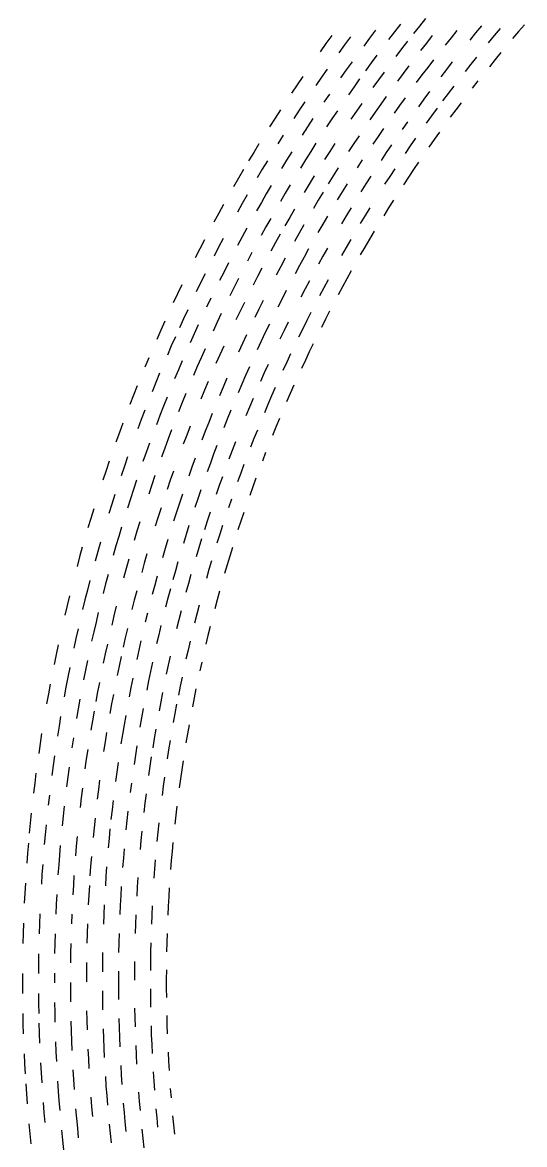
# Model space of a CAD drawing. Header units: metres. Extents: x -298 to 300, y -298 to 299.
# Drawn here: x -298.5 to -204.6, y -30.1 to 179.6 of the extents above; entities that cross this region are included whole.
import ezdxf

# ---------------------------------------------------------------- set-up
doc = ezdxf.new("R2010")
doc.units = ezdxf.units.M

msp = doc.modelspace()

# ---------------------------------------------------------------- linework, layer by layer
for p, q in [((-223.10664, 180.31627, -692.8203), (-224.23271, 178.90904, -692.8203)), ((-227.76741, 179.2589, -692.8203), (-228.88673, 177.8225, -692.8203)), ((-224.23271, 178.90904, -692.8203), (-225.34993, 177.4948, -692.8203)), ((-212.60149, 178.96703, -692.8203), (-213.71935, 177.62584, -692.8203)), ((-209.1317, 178.44029, -692.8203), (-210.24632, 177.12083, -692.8203)), ((-204.55916, 179.166, -692.8203), (-205.67842, 177.87529, -692.8203)), ((-240.62196, 177.15886, -692.8203), (-241.72786, 175.64165, -692.8203)), ((-237.11607, 176.87181, -692.8203), (-238.22017, 175.3767, -692.8203)), ((-233.54964, 176.64531, -692.8203), (-234.65236, 175.17265, -692.8203)), ((-232.43764, 178.11107, -692.8203), (-233.54964, 176.64531, -692.8203)), ((-228.88673, 177.8225, -692.8203), (-229.997, 176.37901, -692.8203)), ((-221.82774, 177.12798, -692.8203), (-222.93382, 175.72887, -692.8203)), ((-218.32057, 176.72221, -692.8203), (-219.42415, 175.34508, -692.8203)), ((-217.20833, 178.09227, -692.8203), (-218.32057, 176.72221, -692.8203)), ((-213.71935, 177.62584, -692.8203), (-214.82872, 176.27763, -692.8203)), ((-210.24632, 177.12083, -692.8203), (-211.35262, 175.79442, -692.8203)), ((-205.67842, 177.87529, -692.8203), (-206.7896, 176.5775, -692.8203)), ((-241.72786, 175.64165, -692.8203), (-242.82417, 174.11754, -692.8203)), ((-238.22017, 175.3767, -692.8203), (-239.31483, 173.87474, -692.8203)), ((-227.55754, 174.64543, -692.8203), (-228.64784, 173.21043, -692.8203)), ((-226.4582, 176.0736, -692.8203), (-227.55754, 174.64543, -692.8203)), ((-222.93382, 175.72887, -692.8203), (-224.03102, 174.32286, -692.8203)), ((-236.82997, 172.20671, -692.8203), (-237.90474, 170.71355, -692.8203)), ((-233.273, 172.00737, -692.8203), (-234.3466, 170.53654, -692.8203)), ((-232.19017, 173.47142, -692.8203), (-233.273, 172.00737, -692.8203)), ((-221.60524, 172.5703, -692.8203), (-222.68263, 171.17278, -692.8203)), ((-218.1057, 172.19164, -692.8203), (-219.1808, 170.81602, -692.8203)), ((-213.54005, 173.12096, -692.8203), (-214.62111, 171.77397, -692.8203)), ((-210.07375, 172.64287, -692.8203), (-211.1519, 171.31767, -692.8203)), ((-208.98729, 173.96129, -692.8203), (-210.07375, 172.64287, -692.8203)), ((-241.47572, 170.85039, -692.8203), (-242.54182, 169.32811, -692.8203)), ((-237.90474, 170.71355, -692.8203), (-238.97011, 169.21367, -692.8203)), ((-230.80132, 170.32005, -692.8203), (-231.86433, 168.86479, -692.8203)), ((-227.2694, 170.06395, -692.8203), (-228.33092, 168.6309, -692.8203)), ((-226.19887, 171.49034, -692.8203), (-227.2694, 170.06395, -692.8203)), ((-222.68263, 171.17278, -692.8203), (-223.75124, 169.76842, -692.8203)), ((-219.1808, 170.81602, -692.8203), (-220.24724, 169.4337, -692.8203)), ((-214.62111, 171.77397, -692.8203), (-215.69368, 170.42027, -692.8203)), ((-247.11299, 167.9533, -692.8203), (-248.16084, 166.39555, -692.8203)), ((-246.05534, 169.50438, -692.8203), (-247.11299, 167.9533, -692.8203)), ((-242.54182, 169.32811, -692.8203), (-243.5984, 167.79918, -692.8203)), ((-235.4109, 169.05907, -692.8203), (-236.46593, 167.57487, -692.8203)), ((-231.86433, 168.86479, -692.8203), (-232.91823, 167.40294, -692.8203)), ((-223.75124, 169.76842, -692.8203), (-224.81099, 168.35747, -692.8203)), ((-213.28307, 168.64714, -692.8203), (-214.33601, 167.30186, -692.8203)), ((-241.0724, 166.19408, -692.8203), (-242.10927, 164.67442, -692.8203)), ((-236.46593, 167.57487, -692.8203), (-237.51158, 166.08415, -692.8203)), ((-230.4268, 165.74492, -692.8203), (-231.46107, 164.2921, -692.8203)), ((-222.35393, 166.64915, -692.8203), (-223.39409, 165.247, -692.8203)), ((-218.86, 166.31914, -692.8203), (-219.89815, 164.93895, -692.8203)), ((-217.81319, 167.6928, -692.8203), (-218.86, 166.31914, -692.8203)), ((-245.68251, 164.7216, -692.8203), (-246.71, 163.17308, -692.8203)), ((-234.99825, 164.45946, -692.8203), (-236.02437, 162.97801, -692.8203)), ((-231.46107, 164.2921, -692.8203), (-232.48622, 162.83287, -692.8203)), ((-227.93666, 164.08507, -692.8203), (-228.96059, 162.64793, -692.8203)), ((-226.90376, 165.51573, -692.8203), (-227.93666, 164.08507, -692.8203)), ((-223.39409, 165.247, -692.8203), (-224.4254, 163.83836, -692.8203)), ((-220.92763, 163.55229, -692.8203), (-221.94838, 162.15916, -692.8203)), ((-216.4164, 164.59172, -692.8203), (-217.44374, 163.22691, -692.8203)), ((-251.24538, 161.68346, -692.8203), (-252.25374, 160.09996, -692.8203)), ((-250.2271, 163.2606, -692.8203), (-251.24538, 161.68346, -692.8203)), ((-246.71, 163.17308, -692.8203), (-247.72774, 161.61815, -692.8203)), ((-244.15422, 161.61583, -692.8203), (-245.16225, 160.07701, -692.8203)), ((-240.592, 161.57298, -692.8203), (-241.59981, 160.0565, -692.8203)), ((-239.57466, 163.08311, -692.8203), (-240.592, 161.57298, -692.8203)), ((-236.02437, 162.97801, -692.8203), (-237.04112, 161.49016, -692.8203)), ((-232.48622, 162.83287, -692.8203), (-233.50215, 161.3673, -692.8203)), ((-221.94838, 162.15916, -692.8203), (-222.96031, 160.75975, -692.8203)), ((-217.44374, 163.22691, -692.8203), (-218.46251, 161.8557, -692.8203)), ((-245.16225, 160.07701, -692.8203), (-246.16054, 158.53185, -692.8203)), ((-230.98116, 159.75462, -692.8203), (-231.9778, 158.29851, -692.8203)), ((-226.46138, 161.00188, -692.8203), (-227.4659, 159.57414, -692.8203)), ((-249.73378, 158.48924, -692.8203), (-250.722, 156.91545, -692.8203)), ((-235.50624, 158.41704, -692.8203), (-236.49434, 156.93254, -692.8203)), ((-231.9778, 158.29851, -692.8203), (-232.96523, 156.83617, -692.8203)), ((-224.95766, 157.94194, -692.8203), (-225.94301, 156.52367, -692.8203)), ((-221.46675, 157.70415, -692.8203), (-222.4507, 156.30785, -692.8203)), ((-220.47404, 159.09428, -692.8203), (-221.46675, 157.70415, -692.8203)), ((-255.21877, 155.312, -692.8203), (-256.18692, 153.70372, -692.8203)), ((-254.24046, 156.91417, -692.8203), (-255.21877, 155.312, -692.8203)), ((-248.12788, 155.42296, -692.8203), (-249.09688, 153.85936, -692.8203)), ((-244.56578, 155.46959, -692.8203), (-245.53511, 153.92833, -692.8203)), ((-243.58675, 157.00475, -692.8203), (-244.56578, 155.46959, -692.8203)), ((-241.01399, 155.47594, -692.8203), (-241.98347, 153.95695, -692.8203)), ((-240.03499, 156.98875, -692.8203), (-241.01399, 155.47594, -692.8203)), ((-236.49434, 156.93254, -692.8203), (-237.47307, 155.44194, -692.8203)), ((-230.42543, 155.25346, -692.8203), (-231.39375, 153.80101, -692.8203)), ((-229.44798, 156.69987, -692.8203), (-230.42543, 155.25346, -692.8203)), ((-225.94301, 156.52367, -692.8203), (-226.91942, 155.09929, -692.8203)), ((-252.66866, 153.74944, -692.8203), (-253.62703, 152.15733, -692.8203)), ((-249.09688, 153.85936, -692.8203), (-250.05602, 152.28966, -692.8203)), ((-245.53511, 153.92833, -692.8203), (-246.49477, 152.38103, -692.8203)), ((-234.91237, 153.89317, -692.8203), (-235.87206, 152.41252, -692.8203)), ((-224.3921, 153.49681, -692.8203), (-225.34953, 152.08226, -692.8203)), ((-257.145, 152.08946, -692.8203), (-258.0929, 150.46916, -692.8203)), ((-253.62703, 152.15733, -692.8203), (-254.57533, 150.55931, -692.8203)), ((-239.40233, 152.44237, -692.8203), (-240.35277, 150.93364, -692.8203)), ((-228.84529, 152.23228, -692.8203), (-229.79463, 150.78978, -692.8203)), ((-225.34953, 152.08226, -692.8203), (-226.29805, 150.66173, -692.8203)), ((-258.0929, 150.46916, -692.8203), (-259.03058, 148.843, -692.8203)), ((-251.94456, 149.13243, -692.8203), (-252.87392, 147.54503, -692.8203)), ((-248.38478, 149.26848, -692.8203), (-249.31505, 147.70341, -692.8203)), ((-244.8343, 149.364, -692.8203), (-245.76527, 147.82121, -692.8203)), ((-243.89366, 150.90092, -692.8203), (-244.8343, 149.364, -692.8203)), ((-240.35277, 150.93364, -692.8203), (-241.29372, 149.41893, -692.8203)), ((-237.76332, 149.4334, -692.8203), (-238.6949, 147.93498, -692.8203)), ((-234.2436, 149.40752, -692.8203), (-235.1751, 147.9312, -692.8203)), ((-233.30287, 150.87791, -692.8203), (-234.2436, 149.40752, -692.8203)), ((-229.79463, 150.78978, -692.8203), (-230.73491, 149.34142, -692.8203)), ((-226.29805, 150.66173, -692.8203), (-227.23756, 149.23528, -692.8203)), ((-256.44174, 147.3455, -692.8203), (-257.35977, 145.72984, -692.8203)), ((-252.87392, 147.54503, -692.8203), (-253.79326, 145.95183, -692.8203)), ((-249.31505, 147.70341, -692.8203), (-250.23546, 146.13255, -692.8203)), ((-242.22508, 147.89836, -692.8203), (-243.14687, 146.372, -692.8203)), ((-238.6949, 147.93498, -692.8203), (-239.61702, 146.43077, -692.8203)), ((-260.87515, 145.5731, -692.8203), (-261.782, 143.92961, -692.8203)), ((-257.35977, 145.72984, -692.8203), (-258.26758, 144.10857, -692.8203)), ((-253.79326, 145.95183, -692.8203), (-254.70256, 144.35289, -692.8203)), ((-247.59798, 144.7183, -692.8203), (-248.49968, 143.15831, -692.8203)), ((-243.14687, 146.372, -692.8203), (-244.0591, 144.83989, -692.8203)), ((-237.01009, 144.96123, -692.8203), (-237.91353, 143.4677, -692.8203)), ((-233.50081, 144.96123, -692.8203), (-234.40431, 143.48973, -692.8203)), ((-230.00209, 144.921, -692.8203), (-230.90547, 143.47142, -692.8203)), ((-229.08965, 146.36485, -692.8203), (-230.00209, 144.921, -692.8203)), ((-261.782, 143.92961, -692.8203), (-262.67847, 142.28044, -692.8203)), ((-252.04659, 142.97362, -692.8203), (-252.93721, 141.38573, -692.8203)), ((-248.49968, 143.15831, -692.8203), (-249.39156, 141.59264, -692.8203)), ((-241.43279, 143.4052, -692.8203), (-242.32634, 141.8839, -692.8203)), ((-237.91353, 143.4677, -692.8203), (-238.8076, 141.96849, -692.8203)), ((-234.40431, 143.48973, -692.8203), (-235.2986, 142.01256, -692.8203)), ((-256.4909, 141.13805, -692.8203), (-257.3699, 139.52232, -692.8203)), ((-252.93721, 141.38573, -692.8203), (-253.81783, 139.79234, -692.8203)), ((-245.85445, 141.75865, -692.8203), (-246.73756, 140.2097, -692.8203)), ((-242.32634, 141.8839, -692.8203), (-243.21034, 140.35704, -692.8203)), ((-232.68477, 140.55553, -692.8203), (-233.56062, 139.08922, -692.8203)), ((-264.44025, 138.96544, -692.8203), (-265.30548, 137.29973, -692.8203)), ((-260.92966, 139.21092, -692.8203), (-261.79642, 137.56737, -692.8203)), ((-257.3699, 139.52232, -692.8203), (-258.23868, 137.90111, -692.8203)), ((-251.14565, 138.44481, -692.8203), (-252.0078, 136.86266, -692.8203)), ((-250.27354, 140.02147, -692.8203), (-251.14565, 138.44481, -692.8203)), ((-246.73756, 140.2097, -692.8203), (-247.61092, 138.6552, -692.8203)), ((-237.05916, 139.04161, -692.8203), (-237.9254, 137.5479, -692.8203)), ((-233.56062, 139.08922, -692.8203), (-234.42723, 137.61748, -692.8203)), ((-265.30548, 137.29973, -692.8203), (-266.1602, 135.62859, -692.8203)), ((-261.79642, 137.56737, -692.8203), (-262.65283, 135.91838, -692.8203)), ((-255.5489, 136.58904, -692.8203), (-256.3993, 134.97935, -692.8203)), ((-244.94942, 137.28697, -692.8203), (-245.80446, 135.74376, -692.8203)), ((-241.4329, 137.43779, -692.8203), (-242.28896, 135.91667, -692.8203)), ((-237.9254, 137.5479, -692.8203), (-238.78221, 136.04881, -692.8203)), ((-234.42723, 137.61748, -692.8203), (-235.28456, 136.14037, -692.8203)), ((-259.94565, 134.6425, -692.8203), (-260.7837, 133.00523, -692.8203)), ((-249.32826, 135.53001, -692.8203), (-250.17213, 133.95934, -692.8203)), ((-246.64973, 134.1953, -692.8203), (-247.4853, 132.64146, -692.8203)), ((-245.80446, 135.74376, -692.8203), (-246.64973, 134.1953, -692.8203)), ((-242.28896, 135.91667, -692.8203), (-243.13545, 134.39024, -692.8203)), ((-264.33447, 132.60454, -692.8203), (-265.15964, 130.9398, -692.8203)), ((-260.7837, 133.00523, -692.8203), (-261.61145, 131.36278, -692.8203)), ((-253.70222, 133.68242, -692.8203), (-254.53438, 132.0844, -692.8203)), ((-250.17213, 133.95934, -692.8203), (-251.00612, 132.38347, -692.8203)), ((-236.9713, 133.17015, -692.8203), (-237.80061, 131.67717, -692.8203)), ((-268.66107, 130.5836, -692.8203), (-269.4735, 128.89165, -692.8203)), ((-265.15964, 130.9398, -692.8203), (-265.97433, 129.26988, -692.8203)), ((-258.88956, 130.1187, -692.8203), (-259.6992, 128.4882, -692.8203)), ((-258.06967, 131.74413, -692.8203), (-258.88956, 130.1187, -692.8203)), ((-254.53438, 132.0844, -692.8203), (-255.35646, 130.48119, -692.8203)), ((-244.79948, 131.32164, -692.8203), (-245.61702, 129.77953, -692.8203)), ((-242.11473, 129.99974, -692.8203), (-242.92403, 128.47453, -692.8203)), ((-241.29588, 131.51976, -692.8203), (-242.11473, 129.99974, -692.8203)), ((-238.6205, 130.17906, -692.8203), (-239.43098, 128.67577, -692.8203)), ((-237.80061, 131.67717, -692.8203), (-238.6205, 130.17906, -692.8203)), ((-269.4735, 128.89165, -692.8203), (-270.27527, 127.19457, -692.8203)), ((-263.23593, 128.06242, -692.8203), (-264.03253, 126.40472, -692.8203)), ((-249.93309, 127.94921, -692.8203), (-250.7293, 126.37505, -692.8203)), ((-249.127, 129.51842, -692.8203), (-249.93309, 127.94921, -692.8203)), ((-245.61702, 129.77953, -692.8203), (-246.42482, 128.2324, -692.8203)), ((-267.5721, 125.91497, -692.8203), (-268.35513, 124.230095, -692.8203)), ((-256.97034, 127.259514, -692.8203), (-257.7621, 125.641106, -692.8203)), ((-254.24251, 126.02868, -692.8203), (-255.02657, 124.42748, -692.8203)), ((-253.44838, 127.62499, -692.8203), (-254.24251, 126.02868, -692.8203)), ((-271.8467, 123.785576, -692.8203), (-272.61633, 122.073784, -692.8203)), ((-268.35513, 124.230095, -692.8203), (-269.12756, 122.54034, -692.8203)), ((-261.28766, 125.21215, -692.8203), (-262.0664, 123.566765, -692.8203)), ((-257.7621, 125.641106, -692.8203), (-258.5436, 124.017815, -692.8203)), ((-245.29405, 123.86901, -692.8203), (-246.06471, 122.32409, -692.8203)), ((-244.51369, 125.40911, -692.8203), (-245.29405, 123.86901, -692.8203)), ((-241.8055, 124.13604, -692.8203), (-242.5779, 122.61297, -692.8203)), ((-241.02351, 125.65423, -692.8203), (-241.8055, 124.13604, -692.8203)), ((-272.61633, 122.073784, -692.8203), (-273.37518, 120.35717, -692.8203)), ((-265.59445, 123.074455, -692.8203), (-266.35968, 121.40203, -692.8203)), ((-262.0664, 123.566765, -692.8203), (-262.8348, 121.9165, -692.8203)), ((-253.0583, 121.62292, -692.8203), (-253.81468, 120.02929, -692.8203)), ((-252.29195, 123.211784, -692.8203), (-253.0583, 121.62292, -692.8203)), ((-249.5583, 121.99407, -692.8203), (-250.3171, 120.42242, -692.8203)), ((-248.78969, 123.56097, -692.8203), (-249.5583, 121.99407, -692.8203)), ((-246.06471, 122.32409, -692.8203), (-246.82564, 120.774284, -692.8203)), ((-269.88937, 120.84576, -692.8203), (-270.64047, 119.146416, -692.8203)), ((-266.35968, 121.40203, -692.8203), (-267.11438, 119.72491, -692.8203)), ((-257.31802, 119.59484, -692.8203), (-258.06155, 117.97454, -692.8203)), ((-256.56433, 121.2105, -692.8203), (-257.31802, 119.59484, -692.8203)), ((-253.81468, 120.02929, -692.8203), (-254.56102, 118.43096, -692.8203)), ((-244.09392, 119.55248, -692.8203), (-244.83748, 118.01513, -692.8203)), ((-270.64047, 119.146416, -692.8203), (-271.3809, 117.4425, -692.8203)), ((-264.3404, 118.60168, -692.8203), (-265.0775, 116.93731, -692.8203)), ((-261.56717, 117.47668, -692.8203), (-262.2973, 115.829704, -692.8203)), ((-260.82672, 119.11901, -692.8203), (-261.56717, 117.47668, -692.8203)), ((-248.31819, 117.66064, -692.8203), (-249.04976, 116.09692, -692.8203)), ((-244.83748, 118.01513, -692.8203), (-245.57133, 116.47326, -692.8203)), ((-274.86038, 116.909904, -692.8203), (-275.5867, 115.179375, -692.8203)), ((-268.59204, 116.35656, -692.8203), (-269.31497, 114.66552, -692.8203)), ((-265.0775, 116.93731, -692.8203), (-265.80417, 115.2683, -692.8203)), ((-252.53392, 115.67931, -692.8203), (-253.25294, 114.0891, -692.8203)), ((-249.04976, 116.09692, -692.8203), (-249.77144, 114.52856, -692.8203)), ((-245.57133, 116.47326, -692.8203), (-246.29549, 114.92675, -692.8203)), ((-272.82953, 114.020805, -692.8203), (-273.53766, 112.303215, -692.8203)), ((-269.31497, 114.66552, -692.8203), (-270.02725, 112.970024, -692.8203)), ((-265.80417, 115.2683, -692.8203), (-266.52032, 113.59484, -692.8203)), ((-256.7395, 113.60827, -692.8203), (-257.4454, 111.99175, -692.8203)), ((-256.02344, 115.22039, -692.8203), (-256.7395, 113.60827, -692.8203)), ((-253.25294, 114.0891, -692.8203), (-253.96193, 112.49444, -692.8203)), ((-277.00665, 111.70483, -692.8203), (-277.70023, 109.96099, -692.8203)), ((-273.53766, 112.303215, -692.8203), (-274.23502, 110.58123, -692.8203)), ((-263.72638, 112.52227, -692.8203), (-264.42532, 110.8619, -692.8203)), ((-260.93332, 111.447624, -692.8203), (-261.62555, 109.8048, -692.8203)), ((-260.23077, 113.08605, -692.8203), (-260.93332, 111.447624, -692.8203)), ((-257.4454, 111.99175, -692.8203), (-258.1411, 110.37084, -692.8203)), ((-251.18523, 111.37853, -692.8203), (-251.87721, 109.79693, -692.8203)), ((-247.71455, 111.820305, -692.8203), (-248.40941, 110.26049, -692.8203)), ((-277.70023, 109.96099, -692.8203), (-278.38278, 108.21279, -692.8203)), ((-271.41977, 109.56576, -692.8203), (-272.09995, 107.85717, -692.8203)), ((-267.92096, 110.23455, -692.8203), (-268.6054, 108.547905, -692.8203)), ((-264.42532, 110.8619, -692.8203), (-265.1138, 109.1972, -692.8203)), ((-255.34978, 109.291985, -692.8203), (-256.02856, 107.68432, -692.8203)), ((-251.87721, 109.79693, -692.8203), (-252.55928, 108.21102, -692.8203)), ((-248.40941, 110.26049, -692.8203), (-249.09444, 108.69637, -692.8203)), ((-275.59714, 107.12438, -692.8203), (-276.26187, 105.38964, -692.8203)), ((-272.09995, 107.85717, -692.8203), (-272.76935, 106.14434, -692.8203)), ((-268.6054, 108.547905, -692.8203), (-269.27924, 106.85702, -692.8203)), ((-259.50192, 107.11611, -692.8203), (-260.16696, 105.482414, -692.8203)), ((-256.02856, 107.68432, -692.8203), (-256.69724, 106.07241, -692.8203)), ((-252.55928, 108.21102, -692.8203), (-253.23134, 106.6209, -692.8203)), ((-276.26187, 105.38964, -692.8203), (-276.9157, 103.65075, -692.8203)), ((-272.76935, 106.14434, -692.8203), (-273.42798, 104.42739, -692.8203)), ((-263.64008, 104.85088, -692.8203), (-264.29077, 103.191246, -692.8203)), ((-262.97894, 106.50637, -692.8203), (-263.64008, 104.85088, -692.8203)), ((-260.16696, 105.482414, -692.8203), (-260.8217, 103.8446, -692.8203)), ((-250.43495, 105.55538, -692.8203), (-251.09035, 103.97869, -692.8203)), ((-280.36438, 102.94314, -692.8203), (-281.0028, 101.17843, -692.8203)), ((-279.7149, 104.70382, -692.8203), (-280.36438, 102.94314, -692.8203)), ((-270.59497, 103.46276, -692.8203), (-271.2368, 101.759514, -692.8203)), ((-267.11624, 104.177666, -692.8203), (-267.76263, 102.49624, -692.8203)), ((-264.29077, 103.191246, -692.8203), (-264.93106, 101.52761, -692.8203)), ((-254.5454, 103.428185, -692.8203), (-255.18733, 101.82574, -692.8203)), ((-251.09035, 103.97869, -692.8203), (-251.73582, 102.39791, -692.8203)), ((-274.71283, 100.981255, -692.8203), (-275.33896, 99.25222, -692.8203)), ((-271.2368, 101.759514, -692.8203), (-271.86792, 100.0523, -692.8203)), ((-267.76263, 102.49624, -692.8203), (-268.39844, 100.810814, -692.8203)), ((-258.64227, 101.21206, -692.8203), (-259.2702, 99.58395, -692.8203)), ((-255.18733, 101.82574, -692.8203), (-255.81923, 100.21929, -692.8203)), ((-275.33896, 99.25222, -692.8203), (-275.95425, 97.51931, -692.8203)), ((-271.86792, 100.0523, -692.8203), (-272.48828, 98.34115, -692.8203)), ((-262.72397, 98.907036, -692.8203), (-263.3373, 97.25335, -692.8203)), ((-262.10025, 100.55685, -692.8203), (-262.72397, 98.907036, -692.8203)), ((-259.2702, 99.58395, -692.8203), (-259.88788, 97.95193, -692.8203)), ((-252.9969, 99.22436, -692.8203), (-253.61247, 97.63177, -692.8203)), ((-282.24628, 97.63723, -692.8203), (-282.85126, 95.86083, -692.8203)), ((-279.4213, 96.65536, -692.8203), (-280.02014, 94.896904, -692.8203)), ((-278.8114, 98.41006, -692.8203), (-279.4213, 96.65536, -692.8203)), ((-266.78888, 96.513115, -692.8203), (-267.3871, 94.83398, -692.8203)), ((-266.1801, 98.18847, -692.8203), (-266.78888, 96.513115, -692.8203)), ((-263.3373, 97.25335, -692.8203), (-263.94028, 95.59585, -692.8203)), ((-257.05255, 96.99468, -692.8203), (-257.65402, 95.37667, -692.8203)), ((-282.85126, 95.86083, -692.8203), (-283.4451, 94.08074, -692.8203)), ((-273.69666, 94.9074, -692.8203), (-274.28467, 93.18496, -692.8203)), ((-270.24213, 95.73113, -692.8203), (-270.83536, 94.03033, -692.8203)), ((-261.0924, 94.676445, -692.8203), (-261.6792, 93.033134, -692.8203)), ((-257.65402, 95.37667, -692.8203), (-258.24527, 93.75494, -692.8203)), ((-254.81349, 94.43514, -692.8203), (-255.39891, 92.83126, -692.8203)), ((-277.7345, 92.298, -692.8203), (-278.30597, 90.550224, -692.8203)), ((-277.152, 94.04214, -692.8203), (-277.7345, 92.298, -692.8203)), ((-274.28467, 93.18496, -692.8203), (-274.8618, 91.458824, -692.8203)), ((-270.83536, 94.03033, -692.8203), (-271.41788, 92.32586, -692.8203)), ((-265.11487, 92.26974, -692.8203), (-265.68643, 90.60122, -692.8203)), ((-261.6792, 93.033134, -692.8203), (-262.25565, 91.38619, -692.8203)), ((-255.39891, 92.83126, -692.8203), (-255.9742, 91.22375, -692.8203)), ((-281.18463, 91.36889, -692.8203), (-281.7502, 89.59951, -692.8203)), ((-278.30597, 90.550224, -692.8203), (-278.8665, 88.79894, -692.8203)), ((-268.55182, 91.46462, -692.8203), (-269.11826, 89.77456, -692.8203)), ((-265.68643, 90.60122, -692.8203), (-266.24753, 88.92919, -692.8203)), ((-259.39716, 90.50051, -692.8203), (-259.95776, 88.86797, -692.8203)), ((-285.1593, 88.71859, -692.8203), (-285.7082, 86.92419, -692.8203)), ((-281.7502, 89.59951, -692.8203), (-282.3047, 87.82662, -692.8203)), ((-272.55075, 88.90615, -692.8203), (-273.10104, 87.19106, -692.8203)), ((-269.67407, 88.080986, -692.8203), (-270.21924, 86.383995, -692.8203)), ((-269.11826, 89.77456, -692.8203), (-269.67407, 88.080986, -692.8203)), ((-263.37744, 88.08166, -692.8203), (-263.92276, 86.42419, -692.8203)), ((-285.7082, 86.92419, -692.8203), (-286.2458, 85.126366, -692.8203)), ((-276.52798, 86.25933, -692.8203), (-277.06152, 84.51934, -692.8203)), ((-273.10104, 87.19106, -692.8203), (-273.64053, 85.47256, -692.8203)), ((-263.92276, 86.42419, -692.8203), (-264.4576, 84.76333, -692.8203)), ((-257.63934, 86.38009, -692.8203), (-258.17407, 84.75869, -692.8203)), ((-257.09445, 87.9981, -692.8203), (-257.63934, 86.38009, -692.8203)), ((-279.9544, 85.28603, -692.8203), (-280.48178, 83.52453, -692.8203)), ((-277.06152, 84.51934, -692.8203), (-277.58417, 82.776024, -692.8203)), ((-267.86755, 83.89248, -692.8203), (-268.3864, 82.20693, -692.8203)), ((-267.3381, 85.57476, -692.8203), (-267.86755, 83.89248, -692.8203)), ((-261.57776, 83.94976, -692.8203), (-262.09714, 82.3037, -692.8203)), ((-261.04807, 85.59252, -692.8203), (-261.57776, 83.94976, -692.8203)), ((-283.90103, 82.48766, -692.8203), (-284.41074, 80.70147, -692.8203)), ((-280.48178, 83.52453, -692.8203), (-280.99808, 81.75979, -692.8203)), ((-271.2775, 82.97991, -692.8203), (-271.79056, 81.27297, -692.8203)), ((-264.98203, 83.099174, -692.8203), (-265.49597, 81.431755, -692.8203)), ((-287.79062, 79.71331, -692.8203), (-288.28284, 77.90261, -692.8203)), ((-287.28702, 81.52087, -692.8203), (-287.79062, 79.71331, -692.8203)), ((-284.41074, 80.70147, -692.8203), (-284.90918, 78.9121, -692.8203)), ((-280.99808, 81.75979, -692.8203), (-281.50327, 79.991875, -692.8203)), ((-275.19406, 80.297295, -692.8203), (-275.69016, 78.56585, -692.8203)), ((-271.79056, 81.27297, -692.8203), (-272.29288, 79.56289, -692.8203)), ((-265.49597, 81.431755, -692.8203), (-265.99942, 79.76119, -692.8203)), ((-259.71692, 79.87493, -692.8203), (-260.2107, 78.240685, -692.8203)), ((-259.21286, 81.506035, -692.8203), (-259.71692, 79.87493, -692.8203)), ((-278.59647, 79.27981, -692.8203), (-279.08612, 77.52703, -692.8203)), ((-275.69016, 78.56585, -692.8203), (-276.17538, 76.83132, -692.8203)), ((-269.3923, 78.82629, -692.8203), (-269.8793, 77.13131, -692.8203)), ((-263.10474, 79.00204, -692.8203), (-263.593, 77.34655, -692.8203)), ((-260.2107, 78.240685, -692.8203), (-260.6942, 76.603386, -692.8203)), ((-282.48026, 76.44668, -692.8203), (-282.95203, 74.66961, -692.8203)), ((-279.08612, 77.52703, -692.8203), (-279.56476, 75.77123, -692.8203)), ((-273.26523, 76.133415, -692.8203), (-273.7352, 74.41424, -692.8203)), ((-269.8793, 77.13131, -692.8203), (-270.35562, 75.43334, -692.8203)), ((-266.97476, 76.41076, -692.8203), (-267.4466, 74.73107, -692.8203)), ((-263.593, 77.34655, -692.8203), (-264.0708, 75.68804, -692.8203)), ((-286.33698, 73.5259, -692.8203), (-286.7903, 71.72469, -692.8203)), ((-285.87234, 75.32427, -692.8203), (-286.33698, 73.5259, -692.8203)), ((-282.95203, 74.66961, -692.8203), (-283.41263, 72.88958, -692.8203)), ((-273.7352, 74.41424, -692.8203), (-274.19437, 72.6921, -692.8203)), ((-270.82126, 73.732414, -692.8203), (-271.2762, 72.02862, -692.8203)), ((-267.4466, 74.73107, -692.8203), (-267.9079, 73.04842, -692.8203)), ((-289.6911, 72.45263, -692.8203), (-290.13763, 70.63024, -692.8203)), ((-286.7903, 71.72469, -692.8203), (-287.23233, 69.92065, -692.8203)), ((-277.56552, 71.6101, -692.8203), (-278.007, 69.864006, -692.8203)), ((-277.1131, 73.353386, -692.8203), (-277.56552, 71.6101, -692.8203)), ((-271.2762, 72.02862, -692.8203), (-271.72046, 70.322014, -692.8203)), ((-262.08282, 71.67385, -692.8203), (-262.525, 70.02499, -692.8203)), ((-261.63028, 73.31991, -692.8203), (-262.08282, 71.67385, -692.8203)), ((-290.13763, 70.63024, -692.8203), (-290.57272, 68.80511, -692.8203)), ((-284.3002, 69.32116, -692.8203), (-284.72714, 67.53283, -692.8203)), ((-280.93427, 70.48635, -692.8203), (-281.3686, 68.71914, -692.8203)), ((-275.0802, 69.23946, -692.8203), (-275.50684, 67.509056, -692.8203)), ((-268.7987, 69.674675, -692.8203), (-269.2282, 67.98373, -692.8203)), ((-265.44153, 70.69506, -692.8203), (-265.8775, 69.02514, -692.8203)), ((-284.72714, 67.53283, -692.8203), (-285.14282, 65.741875, -692.8203)), ((-281.3686, 68.71914, -692.8203), (-281.79184, 66.94927, -692.8203)), ((-269.2282, 67.98373, -692.8203), (-269.64703, 66.29012, -692.8203)), ((-265.8775, 69.02514, -692.8203), (-266.30295, 67.35256, -692.8203)), ((-288.08228, 66.30453, -692.8203), (-288.49017, 64.492546, -692.8203)), ((-285.14282, 65.741875, -692.8203), (-285.54727, 63.948383, -692.8203)), ((-278.85696, 66.36373, -692.8203), (-279.2654, 64.6097, -692.8203)), ((-272.98865, 65.18609, -692.8203), (-273.38983, 63.46892, -692.8203)), ((-272.5767, 66.90069, -692.8203), (-272.98865, 65.18609, -692.8203)), ((-263.78925, 65.06234, -692.8203), (-264.18985, 63.402973, -692.8203)), ((-263.37823, 66.71917, -692.8203), (-263.78925, 65.06234, -692.8203)), ((-291.80905, 63.31386, -692.8203), (-292.19812, 61.478413, -692.8203)), ((-288.49017, 64.492546, -692.8203), (-288.8867, 62.67806, -692.8203)), ((-282.60486, 63.401752, -692.8203), (-282.99463, 61.624256, -692.8203)), ((-279.2654, 64.6097, -692.8203), (-279.66284, 62.853138, -692.8203)), ((-276.3274, 64.04043, -692.8203), (-276.7213, 62.302326, -692.8203)), ((-267.12228, 63.99953, -692.8203), (-267.51614, 62.319263, -692.8203)), ((-292.19812, 61.478413, -692.8203), (-292.57562, 59.640583, -692.8203)), ((-282.99463, 61.624256, -692.8203), (-283.37323, 59.84435, -692.8203)), ((-280.04922, 61.094166, -692.8203), (-280.42456, 59.332783, -692.8203)), ((-276.7213, 62.302326, -692.8203), (-277.10428, 60.561817, -692.8203)), ((-270.8396, 61.19405, -692.8203), (-271.21573, 59.49053, -692.8203)), ((-267.51614, 62.319263, -692.8203), (-267.8994, 60.636585, -692.8203)), ((-289.64545, 59.04186, -692.8203), (-290.0077, 57.220264, -692.8203)), ((-286.32227, 60.353992, -692.8203), (-286.6928, 58.55324, -692.8203)), ((-280.42456, 59.332783, -692.8203), (-280.78882, 57.56911, -692.8203)), ((-274.1598, 60.02727, -692.8203), (-274.5285, 58.302937, -692.8203)), ((-271.21573, 59.49053, -692.8203), (-271.58115, 57.784687, -692.8203)), ((-264.95972, 60.076893, -692.8203), (-265.32895, 58.410328, -692.8203)), ((-290.0077, 57.220264, -692.8203), (-290.35846, 55.396473, -692.8203)), ((-286.6928, 58.55324, -692.8203), (-287.05203, 56.750233, -692.8203)), ((-277.8374, 57.07384, -692.8203), (-278.1875, 55.326466, -692.8203)), ((-274.5285, 58.302937, -692.8203), (-274.8864, 56.576313, -692.8203)), ((-268.63422, 57.26418, -692.8203), (-268.9857, 55.574635, -692.8203)), ((-293.296, 55.958057, -692.8203), (-293.6388, 54.113514, -692.8203)), ((-290.35846, 55.396473, -692.8203), (-290.69778, 53.570515, -692.8203)), ((-284.09683, 56.2777, -692.8203), (-284.4418, 54.491047, -692.8203)), ((-278.1875, 55.326466, -692.8203), (-278.5266, 53.576954, -692.8203)), ((-274.8864, 56.576313, -692.8203), (-275.23346, 54.847523, -692.8203)), ((-268.9857, 55.574635, -692.8203), (-269.32654, 53.882893, -692.8203)), ((-266.03595, 55.070423, -692.8203), (-266.37372, 53.397266, -692.8203)), ((-293.6388, 54.113514, -692.8203), (-293.97, 52.266834, -692.8203)), ((-287.73645, 53.137653, -692.8203), (-288.0616, 51.328236, -692.8203)), ((-284.4418, 54.491047, -692.8203), (-284.77554, 52.70229, -692.8203)), ((-281.484, 54.035114, -692.8203), (-281.81494, 52.264942, -692.8203)), ((-272.613, 52.65395, -692.8203), (-272.93542, 50.939533, -692.8203)), ((-272.27982, 54.36632, -692.8203), (-272.613, 52.65395, -692.8203)), ((-266.37372, 53.397266, -692.8203), (-266.70093, 51.722004, -692.8203)), ((-288.0616, 51.328236, -692.8203), (-288.3754, 49.516834, -692.8203)), ((-285.09802, 50.911457, -692.8203), (-285.40924, 49.118702, -692.8203)), ((-281.81494, 52.264942, -692.8203), (-282.13477, 50.492756, -692.8203)), ((-275.8949, 51.383564, -692.8203), (-276.2093, 49.64858, -692.8203)), ((-269.97635, 50.493275, -692.8203), (-270.28525, 48.79546, -692.8203)), ((-269.65677, 52.189106, -692.8203), (-269.97635, 50.493275, -692.8203)), ((-291.34192, 49.912434, -692.8203), (-291.64676, 48.080463, -692.8203)), ((-285.40924, 49.118702, -692.8203), (-285.7092, 47.324024, -692.8203)), ((-279.4779, 48.316242, -692.8203), (-279.77292, 46.558857, -692.8203)), ((-279.17184, 50.071796, -692.8203), (-279.4779, 48.316242, -692.8203)), ((-276.2093, 49.64858, -692.8203), (-276.51273, 47.91167, -692.8203)), ((-267.32376, 48.36556, -692.8203), (-267.61935, 46.684498, -692.8203)), ((-294.8939, 46.715015, -692.8203), (-295.17856, 44.860676, -692.8203)), ((-291.64676, 48.080463, -692.8203), (-291.94006, 46.24663, -692.8203)), ((-282.7409, 46.942554, -692.8203), (-283.02725, 45.164692, -692.8203)), ((-279.77292, 46.558857, -692.8203), (-280.05692, 44.79964, -692.8203)), ((-273.5479, 47.50487, -692.8203), (-273.83798, 45.784718, -692.8203)), ((-267.61935, 46.684498, -692.8203), (-267.90436, 45.001637, -692.8203)), ((-295.17856, 44.860676, -692.8203), (-295.45157, 43.004627, -692.8203)), ((-288.96878, 45.888325, -692.8203), (-289.24838, 44.0714, -692.8203)), ((-283.02725, 45.164692, -692.8203), (-283.3024, 43.38509, -692.8203)), ((-277.0869, 44.43236, -692.8203), (-277.35757, 42.690083, -692.8203)), ((-273.83798, 45.784718, -692.8203), (-274.1172, 44.062824, -692.8203)), ((-270.871, 45.394306, -692.8203), (-271.14786, 43.69106, -692.8203)), ((-292.49207, 42.57372, -692.8203), (-292.75073, 40.73473, -692.8203)), ((-286.27524, 43.729237, -692.8203), (-286.54132, 41.92928, -692.8203)), ((-277.35757, 42.690083, -692.8203), (-277.61728, 40.946186, -692.8203)), ((-274.38562, 42.339222, -692.8203), (-274.6432, 40.614002, -692.8203)), ((-271.14786, 43.69106, -692.8203), (-271.41397, 41.986103, -692.8203)), ((-292.75073, 40.73473, -692.8203), (-292.99786, 38.894184, -692.8203)), ((-289.77325, 40.432484, -692.8203), (-290.01855, 38.610645, -692.8203)), ((-286.54132, 41.92928, -692.8203), (-286.79608, 40.127705, -692.8203)), ((-280.59167, 41.27611, -692.8203), (-280.84244, 39.51195, -692.8203)), ((-274.6432, 40.614002, -692.8203), (-274.8899, 38.887196, -692.8203)), ((-268.69586, 39.94286, -692.8203), (-268.93848, 38.253437, -692.8203)), ((-268.44263, 41.630726, -692.8203), (-268.69586, 39.94286, -692.8203)), ((-295.9626, 39.287617, -692.8203), (-296.2006, 37.426777, -692.8203)), ((-290.01855, 38.610645, -692.8203), (-290.25238, 36.78731, -692.8203)), ((-284.06067, 38.03652, -692.8203), (-284.29102, 36.25066, -692.8203)), ((-280.84244, 39.51195, -692.8203), (-281.08212, 37.746235, -692.8203)), ((-271.91406, 38.57143, -692.8203), (-272.148, 36.861835, -692.8203)), ((-268.93848, 38.253437, -692.8203), (-269.1705, 36.56252, -692.8203)), ((-296.2006, 37.426777, -692.8203), (-296.42688, 35.564533, -692.8203)), ((-287.27158, 36.519978, -692.8203), (-287.49234, 34.713978, -692.8203)), ((-284.29102, 36.25066, -692.8203), (-284.51013, 34.463367, -692.8203)), ((-278.10382, 37.453693, -692.8203), (-278.3306, 35.70525, -692.8203)), ((-272.148, 36.861835, -692.8203), (-272.3712, 35.150806, -692.8203)), ((-293.4574, 35.208668, -692.8203), (-293.66977, 33.36385, -692.8203)), ((-287.49234, 34.713978, -692.8203), (-287.70172, 32.906635, -692.8203)), ((-281.52817, 34.21053, -692.8203), (-281.7345, 32.440662, -692.8203)), ((-275.5649, 33.69808, -692.8203), (-275.76813, 31.965689, -692.8203)), ((-275.3508, 35.429157, -692.8203), (-275.5649, 33.69808, -692.8203)), ((-296.8443, 31.835989, -692.8203), (-297.03543, 29.96987, -692.8203)), ((-290.6856, 33.136524, -692.8203), (-290.88504, 31.309164, -692.8203)), ((-281.7345, 32.440662, -692.8203), (-281.92972, 30.669577, -692.8203)), ((-278.75122, 32.204304, -692.8203), (-278.945, 30.451956, -692.8203)), ((-269.80267, 31.48168, -692.8203), (-269.99213, 29.785574, -692.8203)), ((-269.6026, 33.176594, -692.8203), (-269.80267, 31.48168, -692.8203)), ((-297.03543, 29.96987, -692.8203), (-297.21484, 28.10256, -692.8203)), ((-294.05972, 29.670462, -692.8203), (-294.2373, 27.822012, -692.8203)), ((-290.88504, 31.309164, -692.8203), (-291.07297, 29.480612, -692.8203)), ((-284.91464, 30.88494, -692.8203), (-285.1, 29.093924, -692.8203)), ((-278.945, 30.451956, -692.8203), (-279.12778, 28.698446, -692.8203)), ((-272.9762, 30.00994, -692.8203), (-273.1563, 28.293936, -692.8203)), ((-294.2373, 27.822012, -692.8203), (-294.40326, 25.972525, -692.8203)), ((-288.2617, 27.477346, -692.8203), (-288.4256, 25.665396, -692.8203)), ((-285.1, 29.093924, -692.8203), (-285.27414, 27.301779, -692.8203)), ((-282.1138, 28.897299, -692.8203), (-282.28674, 27.123922, -692.8203)), ((-276.14197, 28.497335, -692.8203), (-276.31253, 26.761465, -692.8203)), ((-273.1563, 28.293936, -692.8203), (-273.32565, 26.576864, -692.8203)), ((-297.3825, 26.234213, -692.8203), (-297.53842, 24.364859, -692.8203)), ((-291.41434, 25.820242, -692.8203), (-291.56775, 23.988516, -692.8203)), ((-288.4256, 25.665396, -692.8203), (-288.57812, 23.852468, -692.8203)), ((-282.28674, 27.123922, -692.8203), (-282.44855, 25.349539, -692.8203)), ((-279.46027, 25.188192, -692.8203), (-279.60995, 23.4316, -692.8203)), ((-276.31253, 26.761465, -692.8203), (-276.47217, 25.024618, -692.8203)), ((-270.339, 26.389975, -692.8203), (-270.4964, 24.690634, -692.8203)), ((-297.53842, 24.364859, -692.8203), (-297.6826, 22.494589, -692.8203)), ((-291.56775, 23.988516, -692.8203), (-291.7097, 22.155905, -692.8203)), ((-285.5886, 23.714437, -692.8203), (-285.7289, 21.919394, -692.8203)), ((-279.60995, 23.4316, -692.8203), (-279.74863, 21.674124, -692.8203)), ((-273.63193, 23.1397, -692.8203), (-273.76886, 21.41979, -692.8203)), ((-270.4964, 24.690634, -692.8203), (-270.64316, 22.990377, -692.8203)), ((-294.7003, 22.27062, -692.8203), (-294.83133, 20.418386, -692.8203)), ((-291.7097, 22.155905, -692.8203), (-291.84006, 20.32247, -692.8203)), ((-285.7289, 21.919394, -692.8203), (-285.8579, 20.123526, -692.8203)), ((-282.73868, 21.797903, -692.8203), (-282.867, 20.020803, -692.8203)), ((-273.76886, 21.41979, -692.8203), (-273.895, 19.699057, -692.8203)), ((-270.64316, 22.990377, -692.8203), (-270.77924, 21.289236, -692.8203)), ((-294.83133, 20.418386, -692.8203), (-294.95074, 18.56539, -692.8203)), ((-288.84894, 20.22399, -692.8203), (-288.96725, 18.40856, -692.8203)), ((-282.867, 20.020803, -692.8203), (-282.98416, 18.242971, -692.8203)), ((-276.88556, 19.808584, -692.8203), (-277.0015, 18.06832, -692.8203)), ((-298.04456, 16.878958, -692.8203), (-298.1417, 15.005728, -692.8203)), ((-297.93567, 18.751577, -692.8203), (-298.04456, 16.878958, -692.8203)), ((-288.96725, 18.40856, -692.8203), (-289.07416, 16.592459, -692.8203)), ((-285.97568, 18.326895, -692.8203), (-286.08212, 16.529593, -692.8203)), ((-279.99277, 18.15679, -692.8203), (-280.09827, 16.397055, -692.8203)), ((-277.0015, 18.06832, -692.8203), (-277.1065, 16.327383, -692.8203)), ((-271.01926, 17.884604, -692.8203), (-271.1232, 16.181265, -692.8203)), ((-292.1621, 14.817801, -692.8203), (-292.2464, 12.981741, -692.8203)), ((-292.06628, 16.653341, -692.8203), (-292.1621, 14.817801, -692.8203)), ((-286.08212, 16.529593, -692.8203), (-286.17728, 14.731649, -692.8203)), ((-283.18497, 14.685324, -692.8203), (-283.2686, 12.905661, -692.8203)), ((-280.09827, 16.397055, -692.8203), (-280.19272, 14.636709, -692.8203)), ((-271.1232, 16.181265, -692.8203), (-271.2165, 14.477316, -692.8203)), ((-295.2391, 13.002462, -692.8203), (-295.31192, 11.147116, -692.8203)), ((-289.25372, 12.958456, -692.8203), (-289.3264, 11.140707, -692.8203)), ((-283.2686, 12.905661, -692.8203), (-283.34103, 11.125509, -692.8203)), ((-280.19272, 14.636709, -692.8203), (-280.2761, 12.875845, -692.8203)), ((-277.28366, 12.843771, -692.8203), (-277.35587, 11.101248, -692.8203)), ((-274.29132, 12.809439, -692.8203), (-274.36334, 11.085714, -692.8203)), ((-274.20847, 14.532736, -692.8203), (-274.29132, 12.809439, -692.8203)), ((-271.2165, 14.477316, -692.8203), (-271.299, 12.772848, -692.8203)), ((-298.3006, 11.257681, -692.8203), (-298.3624, 9.383017, -692.8203)), ((-295.31192, 11.147116, -692.8203), (-295.37308, 9.291372, -692.8203)), ((-286.33368, 11.134237, -692.8203), (-286.39493, 9.33489, -692.8203)), ((-277.35587, 11.101248, -692.8203), (-277.41705, 9.358297, -692.8203)), ((-298.3624, 9.383017, -692.8203), (-298.4124, 7.507986, -692.8203)), ((-292.38034, 9.308248, -692.8203), (-292.43, 7.470968, -692.8203)), ((-286.39493, 9.33489, -692.8203), (-286.4449, 7.535208, -692.8203)), ((-280.40964, 9.352774, -692.8203), (-280.45984, 7.590689, -692.8203)), ((-271.432, 9.36257, -692.8203), (-271.48242, 7.656881, -692.8203)), ((-292.43, 7.470968, -692.8203), (-292.4681, 5.633413, -692.8203)), ((-289.43744, 7.50408, -692.8203), (-289.4758, 5.685354, -692.8203)), ((-280.45984, 7.590689, -692.8203), (-280.49893, 5.82836, -692.8203)), ((-274.47485, 7.637075, -692.8203), (-274.51437, 5.912344, -692.8203)), ((-271.48242, 7.656881, -692.8203), (-271.52213, 5.950949, -692.8203)), ((-295.46042, 5.57897, -692.8203), (-295.48657, 3.722433, -692.8203)), ((-289.4758, 5.685354, -692.8203), (-289.50278, 3.866415, -692.8203)), ((-283.4912, 5.782949, -692.8203), (-283.51892, 4.001608, -692.8203)), ((-274.51437, 5.912344, -692.8203), (-274.54306, 4.187399, -692.8203)), ((-295.48657, 3.722433, -692.8203), (-295.50107, 1.865804, -692.8203)), ((-286.52686, 2.134908, -692.8203), (-286.53156, 0.334615, -692.8203)), ((-286.51083, 3.93514, -692.8203), (-286.52686, 2.134908, -692.8203)), ((-283.51892, 4.001608, -692.8203), (-283.5354, 2.220175, -692.8203)), ((-280.5439, 2.303152, -692.8203), (-280.5498, 0.540457, -692.8203)), ((-277.5524, 2.383901, -692.8203), (-277.55887, 0.639974, -692.8203)), ((-277.535, 4.127737, -692.8203), (-277.5524, 2.383901, -692.8203)), ((-274.54306, 4.187399, -692.8203), (-274.56088, 2.462362, -692.8203)), ((-271.56934, 2.538534, -692.8203), (-271.57687, 0.832205, -692.8203)), ((-298.49176, 1.881735, -692.8203), (-298.49463, 0.006124, -692.8203)), ((-298.49463, 0.006124, -692.8203), (-298.48572, -1.869425, -692.8203)), ((-292.50967, 1.957876, -692.8203), (-292.51315, 0.119985, -692.8203)), ((-289.52237, 0.228292, -692.8203), (-289.51505, -1.590739, -692.8203)), ((-280.5498, 0.540457, -692.8203), (-280.5446, -1.222239, -692.8203)), ((-271.57687, 0.832205, -692.8203), (-271.5737, -0.874094, -692.8203)), ((-295.4951, -1.847483, -692.8203), (-295.47458, -3.703989, -692.8203)), ((-289.51505, -1.590739, -692.8203), (-289.49628, -3.409708, -692.8203)), ((-283.5348, -1.342814, -692.8203), (-283.5177, -3.124186, -692.8203)), ((-280.5446, -1.222239, -692.8203), (-280.52832, -2.984843, -692.8203)), ((-274.56403, -0.987894, -692.8203), (-274.54938, -2.7129, -692.8203)), ((-271.5737, -0.874094, -692.8203), (-271.55978, -2.580363, -692.8203)), ((-295.47458, -3.703989, -692.8203), (-295.4424, -5.560312, -692.8203)), ((-292.48547, -3.555582, -692.8203), (-292.4543, -5.393137, -692.8203)), ((-283.5177, -3.124186, -692.8203), (-283.48944, -4.905405, -692.8203)), ((-274.54938, -2.7129, -692.8203), (-274.52386, -4.437815, -692.8203)), ((-298.43256, -5.620127, -692.8203), (-298.3883, -7.495127, -692.8203)), ((-292.4543, -5.393137, -692.8203), (-292.4116, -7.230448, -692.8203)), ((-286.47778, -5.065805, -692.8203), (-286.43726, -6.86558, -692.8203)), ((-277.51245, -4.59141, -692.8203), (-277.47507, -6.334848, -692.8203)), ((-271.49982, -5.99238, -692.8203), (-271.45377, -7.698008, -692.8203)), ((-298.3883, -7.495127, -692.8203), (-298.33224, -9.369791, -692.8203)), ((-295.39862, -7.416391, -692.8203), (-295.34314, -9.272135, -692.8203)), ((-289.42447, -7.047007, -692.8203), (-289.37143, -8.865244, -692.8203)), ((-286.43726, -6.86558, -692.8203), (-286.38544, -8.665018, -692.8203)), ((-280.46255, -6.5095, -692.8203), (-280.4131, -8.271433, -692.8203)), ((-280.4131, -8.271433, -692.8203), (-280.35254, -10.032999, -692.8203)), ((-277.47507, -6.334848, -692.8203), (-277.42676, -8.078012, -692.8203)), ((-274.4403, -7.886881, -692.8203), (-274.3823, -9.61091, -692.8203)), ((-271.45377, -7.698008, -692.8203), (-271.39697, -9.403299, -692.8203)), ((-295.34314, -9.272135, -692.8203), (-295.276, -11.127481, -692.8203)), ((-289.37143, -8.865244, -692.8203), (-289.30698, -10.683054, -692.8203)), ((-283.39932, -8.467112, -692.8203), (-283.33746, -10.247416, -692.8203)), ((-283.33746, -10.247416, -692.8203), (-283.26443, -12.027292, -692.8203)), ((-280.35254, -10.032999, -692.8203), (-280.2809, -11.794107, -692.8203)), ((-274.3823, -9.61091, -692.8203), (-274.31345, -11.334543, -692.8203)), ((-292.29156, -10.904001, -692.8203), (-292.21423, -12.740122, -692.8203)), ((-289.30698, -10.683054, -692.8203), (-289.2311, -12.500437, -692.8203)), ((-286.24783, -12.262735, -692.8203), (-286.16208, -14.060831, -692.8203)), ((-283.26443, -12.027292, -692.8203), (-283.18024, -13.80665, -692.8203)), ((-277.29724, -11.563211, -692.8203), (-277.21606, -13.305094, -692.8203)), ((-274.31345, -11.334543, -692.8203), (-274.23376, -13.057688, -692.8203)), ((-298.18484, -13.117838, -692.8203), (-298.0935, -14.991068, -692.8203)), ((-292.21423, -12.740122, -692.8203), (-292.12537, -14.575693, -692.8203)), ((-286.16208, -14.060831, -692.8203), (-286.06506, -15.858347, -692.8203)), ((-277.21606, -13.305094, -692.8203), (-277.12396, -15.046396, -692.8203)), ((-271.2513, -12.812571, -692.8203), (-271.16238, -14.516428, -692.8203)), ((-271.16238, -14.516428, -692.8203), (-271.0628, -16.219675, -692.8203)), ((-298.0935, -14.991068, -692.8203), (-297.99036, -16.863657, -692.8203)), ((-295.10678, -14.836649, -692.8203), (-295.00467, -16.690348, -692.8203)), ((-295.00467, -16.690348, -692.8203), (-294.89096, -18.543314, -692.8203)), ((-289.0451, -16.133493, -692.8203), (-288.93497, -17.949076, -692.8203)), ((-280.1045, -15.314798, -692.8203), (-279.9997, -17.074198, -692.8203)), ((-274.04193, -16.502268, -692.8203), (-273.9298, -18.22352, -692.8203)), ((-297.8755, -18.735544, -692.8203), (-297.74884, -20.606638, -692.8203)), ((-291.91306, -18.244944, -692.8203), (-291.78964, -20.07844, -692.8203)), ((-288.93497, -17.949076, -692.8203), (-288.81345, -19.763895, -692.8203)), ((-282.9783, -17.363565, -692.8203), (-282.8606, -19.14097, -692.8203)), ((-279.9997, -17.074198, -692.8203), (-279.88385, -18.832895, -692.8203)), ((-273.9298, -18.22352, -692.8203), (-273.80685, -19.94404, -692.8203)), ((-297.74884, -20.606638, -692.8203), (-297.61044, -22.476908, -692.8203)), ((-291.78964, -20.07844, -692.8203), (-291.65466, -21.911142, -692.8203)), ((-282.8606, -19.14097, -692.8203), (-282.7317, -20.917582, -692.8203)), ((-282.7317, -20.917582, -692.8203), (-282.59164, -22.693338, -692.8203)), ((-276.782, -20.266306, -692.8203), (-276.64618, -22.004679, -692.8203)), ((-270.8315, -19.624063, -692.8203), (-270.69983, -21.325083, -692.8203)), ((-294.62857, -22.246927, -692.8203), (-294.47995, -24.097391, -692.8203)), ((-291.65466, -21.911142, -692.8203), (-291.5082, -23.74293, -692.8203)), ((-285.7062, -21.246592, -692.8203), (-285.56406, -23.041025, -692.8203)), ((-285.56406, -23.041025, -692.8203), (-285.4106, -24.834513, -692.8203)), ((-279.61902, -22.34788, -692.8203), (-279.47006, -24.104013, -692.8203)), ((-276.64618, -22.004679, -692.8203), (-276.49942, -23.742167, -692.8203)), ((-294.47995, -24.097391, -692.8203), (-294.31967, -25.946848, -692.8203)), ((-288.53622, -23.391, -692.8203), (-288.38052, -25.203135, -692.8203)), ((-279.47006, -24.104013, -692.8203), (-279.31006, -25.85917, -692.8203)), ((-273.52853, -23.382547, -692.8203), (-273.3732, -25.100412, -692.8203)), ((-273.3732, -25.100412, -692.8203), (-273.20706, -26.81721, -692.8203)), ((-270.40442, -24.724405, -692.8203), (-270.2407, -26.422556, -692.8203)), ((-297.29843, -26.214579, -692.8203), (-297.1248, -28.081827, -692.8203)), ((-288.38052, -25.203135, -692.8203), (-288.21347, -27.01423, -692.8203)), ((-288.21347, -27.01423, -692.8203), (-288.035, -28.824259, -692.8203)), ((-282.2781, -26.241953, -692.8203), (-282.10464, -28.014688, -692.8203)), ((-279.31006, -25.85917, -692.8203), (-279.13904, -27.61329, -692.8203)), ((-276.1732, -27.21412, -692.8203), (-275.9937, -28.948465, -692.8203)), ((-270.2407, -26.422556, -692.8203), (-270.0663, -28.119638, -692.8203)), ((-297.1248, -28.081827, -692.8203), (-296.93945, -29.947947, -692.8203)), ((-291.1808, -27.403482, -692.8203), (-290.99982, -29.232126, -692.8203)), ((-290.99982, -29.232126, -692.8203), (-290.80737, -31.05958, -692.8203)), ((-282.10464, -28.014688, -692.8203), (-281.92, -29.786264, -692.8203)), ((-275.9937, -28.948465, -692.8203), (-275.80338, -30.68162, -692.8203))]:
    msp.add_line(p, q)

doc.saveas('drawing.dxf')
